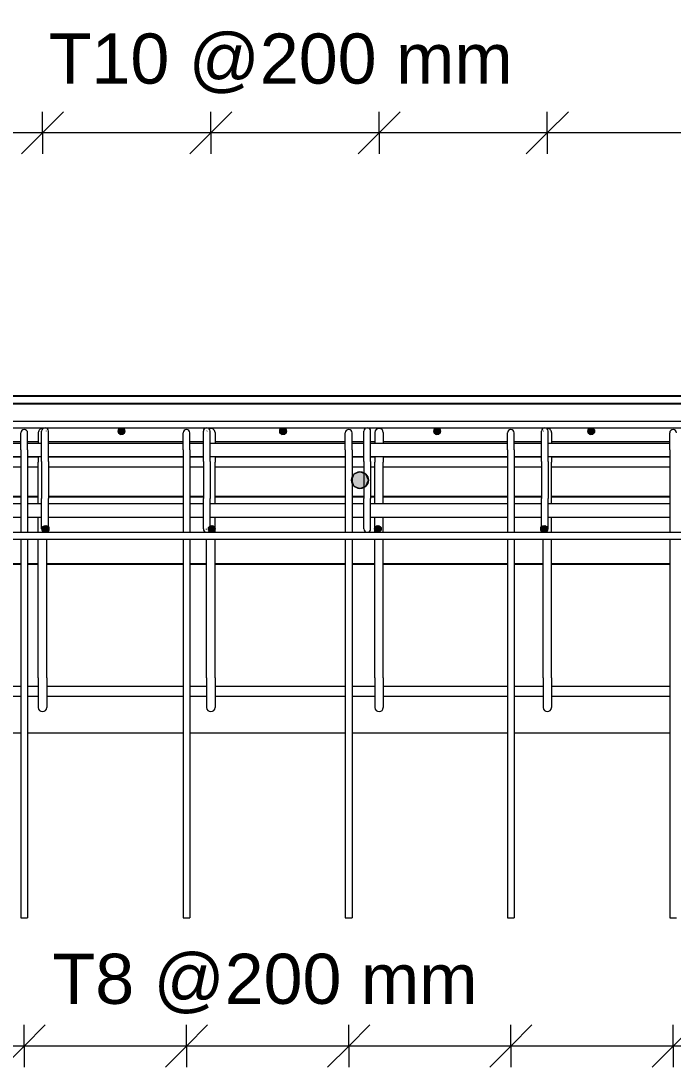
# Model space of a CAD drawing. Header units: millimetres. Extents: x 15382 to 36280, y -2060 to 13564.
# Drawn here: x 29583 to 30357, y 12317 to 13559 of the extents above; entities that cross this region are included whole.
import ezdxf

# ---------------------------------------------------------------- set-up
doc = ezdxf.new("R2010")
doc.units = ezdxf.units.MM
for name, color, linetype, lineweight in [('A-ANNO-DIMS', 211, 'Continuous', 9), ('A-ANNO-DIMS-25', 211, 'Continuous', 9), ('A-WALL', 113, 'Continuous', 25), ('S-BEAM', 12, 'Continuous', 18), ('S-RBAR', 171, 'Continuous', 18), ('S-RBAR-IDEN', 171, 'Continuous', 9)]:
    doc.layers.add(name, color=color, linetype=linetype, lineweight=lineweight)
doc.styles.add('Arial_2', font='arial.ttf', dxfattribs={"height": 59.53125})
doc.styles.add('Nirmala UI Semilight', font='NirmalaS.ttf', dxfattribs={"width": 0.8, "height": 100})
doc.dimstyles.new('Arrow_Filled_-_2_5_NI_UI_2', dxfattribs={"dimscale": 304.8, "dimtxt": 65.460247, "dimasz": 0.164042, "dimexe": 0.082021, "dimexo": 0.0625, "dimgap": 0.082021, "dimtad": 1, "dimdec": 0, "dimzin": 0, "dimdsep": 46, "dimtxsty": 'Nirmala UI Semilight', "dimblk1": 'OBLIQUE', "dimblk2": 'OBLIQUE', "dimsah": 1, "dimcen": 0.09, "dimazin": 0, "dimtfac": 1, "dimtdec": 4, "dimtix": 1, "dimtmove": 0, "dimatfit": 3, "dimfxl": 0.082021, "dimfxlon": 1, "dimtvp": 1, "dimtolj": 1, "dimtzin": 0, "dimarcsym": 2})
doc.dimstyles.new('Arrow_Filled_-_2_5_NI_UI_3', dxfattribs={"dimscale": 304.8, "dimtxt": 65.460247, "dimasz": 0.164042, "dimexe": 0.082021, "dimexo": 0.0625, "dimgap": 0.082021, "dimtad": 1, "dimdec": 0, "dimzin": 0, "dimdsep": 46, "dimtxsty": 'Arial_2', "dimblk1": 'OBLIQUE', "dimblk2": 'OBLIQUE', "dimsah": 1, "dimcen": 0.09, "dimazin": 0, "dimtfac": 1, "dimtdec": 4, "dimtix": 1, "dimtmove": 0, "dimatfit": 3, "dimfxl": 0.082021, "dimfxlon": 1, "dimtvp": 1, "dimtolj": 1, "dimtzin": 0, "dimarcsym": 2})

# ---------------------------------------------------------------- blocks, each defined once
blk = doc.blocks.new('M_Rectangular Corbel - M_Rectangular Corbel-1451328-Elevation Top 1')
at = {"layer": 'S-BEAM'}
for p, q in [((18799.5, 12713.8), (18984.2, 12713.8)), ((18992.2, 12713.8), (19177, 12713.8)), ((19185, 12713.8), (19369.7, 12713.8)), ((19377.7, 12713.8), (19562.4, 12713.8)), ((19570.4, 12713.8), (19755.1, 12713.8))]:
    blk.add_line(p, q, dxfattribs=at)
blk = doc.blocks.new('DIMBLOCK149-Elevation Top 1')
at = {"layer": 'A-ANNO-DIMS-25'}
for p, q in [((30357.4, 12341.7), (30382.4, 12366.7)), ((30357.4, 12341.7), (30357.4, 12366.7)), ((30550.2, 12341.7), (30575.2, 12366.7)), ((30550.2, 12341.7), (30550.2, 12366.7)), ((30357.4, 12341.7), (30332.4, 12316.7)), ((30550.2, 12341.7), (30357.4, 12341.7)), ((30357.4, 12341.7), (30357.4, 12316.7)), ((30550.2, 12341.7), (30525.2, 12316.7)), ((30550.2, 12341.7), (30550.2, 12316.7))]:
    blk.add_line(p, q, dxfattribs=at)
blk = doc.blocks.new('_Oblique')
at = {"color": 0, "linetype": 'ByBlock', "lineweight": -2}
blk.add_line((-0.5, -0.5), (0.5, 0.5), dxfattribs=at)
blk = doc.blocks.new('DIMBLOCK150-Elevation Top 1')
at = {"layer": 'A-ANNO-DIMS-25'}
for p, q in [((30164.7, 12341.7), (30189.7, 12366.7)), ((30164.7, 12341.7), (30164.7, 12366.7)), ((30357.4, 12341.7), (30382.4, 12366.7)), ((30357.4, 12341.7), (30357.4, 12366.7)), ((30164.7, 12341.7), (30139.7, 12316.7)), ((30357.4, 12341.7), (30164.7, 12341.7)), ((30164.7, 12341.7), (30164.7, 12316.7)), ((30357.4, 12341.7), (30332.4, 12316.7)), ((30357.4, 12341.7), (30357.4, 12316.7))]:
    blk.add_line(p, q, dxfattribs=at)
blk = doc.blocks.new('DIMBLOCK151-Elevation Top 1')
at = {"layer": 'A-ANNO-DIMS-25'}
for p, q in [((29972, 12341.7), (29997, 12366.7)), ((29972, 12341.7), (29972, 12366.7)), ((30164.7, 12341.7), (30189.7, 12366.7)), ((30164.7, 12341.7), (30164.7, 12366.7)), ((29972, 12341.7), (29947, 12316.7)), ((30164.7, 12341.7), (29972, 12341.7)), ((29972, 12341.7), (29972, 12316.7)), ((30164.7, 12341.7), (30139.7, 12316.7)), ((30164.7, 12341.7), (30164.7, 12316.7))]:
    blk.add_line(p, q, dxfattribs=at)
blk = doc.blocks.new('DIMBLOCK152-Elevation Top 1')
at = {"layer": 'A-ANNO-DIMS-25'}
for p, q in [((29779.3, 12341.7), (29804.3, 12366.7)), ((29779.3, 12341.7), (29779.3, 12366.7)), ((29972, 12341.7), (29997, 12366.7)), ((29972, 12341.7), (29972, 12366.7)), ((29779.3, 12341.7), (29754.3, 12316.7)), ((29972, 12341.7), (29779.3, 12341.7)), ((29779.3, 12341.7), (29779.3, 12316.7)), ((29972, 12341.7), (29947, 12316.7)), ((29972, 12341.7), (29972, 12316.7))]:
    blk.add_line(p, q, dxfattribs=at)
blk = doc.blocks.new('DIMBLOCK153-Elevation Top 1')
at = {"layer": 'A-ANNO-DIMS-25'}
for p, q in [((29586.5, 12341.7), (29611.5, 12366.7)), ((29586.5, 12341.7), (29586.5, 12366.7)), ((29779.3, 12341.7), (29804.3, 12366.7)), ((29779.3, 12341.7), (29779.3, 12366.7)), ((29586.5, 12341.7), (29561.5, 12316.7)), ((29779.3, 12341.7), (29586.5, 12341.7)), ((29586.5, 12341.7), (29586.5, 12316.7)), ((29779.3, 12341.7), (29754.3, 12316.7)), ((29779.3, 12341.7), (29779.3, 12316.7))]:
    blk.add_line(p, q, dxfattribs=at)
blk = doc.blocks.new('DIMBLOCK154-Elevation Top 1')
at = {"layer": 'A-ANNO-DIMS-25'}
for p, q in [((29393.8, 12341.7), (29418.8, 12366.7)), ((29393.8, 12341.7), (29393.8, 12366.7)), ((29586.5, 12341.7), (29611.5, 12366.7)), ((29586.5, 12341.7), (29586.5, 12366.7)), ((29393.8, 12341.7), (29368.8, 12316.7)), ((29586.5, 12341.7), (29393.8, 12341.7)), ((29393.8, 12341.7), (29393.8, 12316.7)), ((29586.5, 12341.7), (29561.5, 12316.7)), ((29586.5, 12341.7), (29586.5, 12316.7))]:
    blk.add_line(p, q, dxfattribs=at)
blk = doc.blocks.new('DIMBLOCK157-Elevation Top 1')
at = {"layer": 'A-ANNO-DIMS-25'}
for p, q in [((29008.4, 12341.7), (29033.4, 12366.7)), ((29008.4, 12341.7), (29008.4, 12366.7)), ((29201.1, 12341.7), (29226.1, 12366.7)), ((29201.1, 12341.7), (29201.1, 12366.7)), ((29393.8, 12341.7), (29418.8, 12366.7)), ((29393.8, 12341.7), (29393.8, 12366.7)), ((29586.5, 12341.7), (29611.5, 12366.7)), ((29586.5, 12341.7), (29586.5, 12366.7)), ((29779.3, 12341.7), (29804.3, 12366.7)), ((29779.3, 12341.7), (29779.3, 12366.7)), ((29972, 12341.7), (29997, 12366.7)), ((29972, 12341.7), (29972, 12366.7)), ((30164.7, 12341.7), (30189.7, 12366.7)), ((30164.7, 12341.7), (30164.7, 12366.7)), ((30357.4, 12341.7), (30382.4, 12366.7)), ((30357.4, 12341.7), (30357.4, 12366.7)), ((30550.2, 12341.7), (30575.2, 12366.7)), ((30550.2, 12341.7), (30550.2, 12366.7)), ((30742.9, 12341.7), (30767.9, 12366.7)), ((30742.9, 12341.7), (30742.9, 12366.7)), ((29008.4, 12341.7), (28983.4, 12316.7)), ((30742.9, 12341.7), (29008.4, 12341.7)), ((29201.1, 12341.7), (29008.4, 12341.7)), ((29008.4, 12341.7), (29008.4, 12316.7)), ((29201.1, 12341.7), (29176.1, 12316.7)), ((29393.8, 12341.7), (29201.1, 12341.7)), ((29201.1, 12341.7), (29201.1, 12316.7)), ((29393.8, 12341.7), (29368.8, 12316.7)), ((29586.5, 12341.7), (29393.8, 12341.7)), ((29393.8, 12341.7), (29393.8, 12316.7)), ((29586.5, 12341.7), (29561.5, 12316.7)), ((29779.3, 12341.7), (29586.5, 12341.7)), ((29586.5, 12341.7), (29586.5, 12316.7)), ((29779.3, 12341.7), (29754.3, 12316.7)), ((29972, 12341.7), (29779.3, 12341.7)), ((29779.3, 12341.7), (29779.3, 12316.7)), ((29972, 12341.7), (29947, 12316.7)), ((30164.7, 12341.7), (29972, 12341.7)), ((29972, 12341.7), (29972, 12316.7)), ((30164.7, 12341.7), (30139.7, 12316.7)), ((30357.4, 12341.7), (30164.7, 12341.7)), ((30164.7, 12341.7), (30164.7, 12316.7)), ((30357.4, 12341.7), (30332.4, 12316.7)), ((30550.2, 12341.7), (30357.4, 12341.7)), ((30357.4, 12341.7), (30357.4, 12316.7)), ((30550.2, 12341.7), (30525.2, 12316.7)), ((30742.9, 12341.7), (30550.2, 12341.7)), ((30550.2, 12341.7), (30550.2, 12316.7)), ((30742.9, 12341.7), (30717.9, 12316.7)), ((30742.9, 12341.7), (30742.9, 12316.7))]:
    blk.add_line(p, q, dxfattribs=at)
blk = doc.blocks.new('_None')
blk = doc.blocks.new('DIMBLOCK160-Elevation Top 1')
at = {"layer": 'A-ANNO-DIMS-25'}
for p, q in [((30208, 13426.2), (30233, 13451.2)), ((30208, 13426.2), (30208, 13451.2)), ((30408, 13426.2), (30433, 13451.2)), ((30408, 13426.2), (30408, 13451.2)), ((30208, 13426.2), (30183, 13401.2)), ((30408, 13426.2), (30208, 13426.2)), ((30208, 13426.2), (30208, 13401.2)), ((30408, 13426.2), (30383, 13401.2)), ((30408, 13426.2), (30408, 13401.2))]:
    blk.add_line(p, q, dxfattribs=at)
blk = doc.blocks.new('DIMBLOCK161-Elevation Top 1')
at = {"layer": 'A-ANNO-DIMS-25'}
for p, q in [((30008.1, 13426.2), (30033.1, 13451.2)), ((30008.1, 13426.2), (30008.1, 13451.2)), ((30208, 13426.2), (30233, 13451.2)), ((30208, 13426.2), (30208, 13451.2)), ((30008.1, 13426.2), (29983.1, 13401.2)), ((30208, 13426.2), (30008.1, 13426.2)), ((30008.1, 13426.2), (30008.1, 13401.2)), ((30208, 13426.2), (30183, 13401.2)), ((30208, 13426.2), (30208, 13401.2))]:
    blk.add_line(p, q, dxfattribs=at)
blk = doc.blocks.new('DIMBLOCK162-Elevation Top 1')
at = {"layer": 'A-ANNO-DIMS-25'}
for p, q in [((29808.2, 13426.2), (29833.2, 13451.2)), ((29808.2, 13426.2), (29808.2, 13451.2)), ((30008.1, 13426.2), (30033.1, 13451.2)), ((30008.1, 13426.2), (30008.1, 13451.2)), ((29808.2, 13426.2), (29783.2, 13401.2)), ((30008.1, 13426.2), (29808.2, 13426.2)), ((29808.2, 13426.2), (29808.2, 13401.2)), ((30008.1, 13426.2), (29983.1, 13401.2)), ((30008.1, 13426.2), (30008.1, 13401.2))]:
    blk.add_line(p, q, dxfattribs=at)
blk = doc.blocks.new('DIMBLOCK163-Elevation Top 1')
at = {"layer": 'A-ANNO-DIMS-25'}
for p, q in [((29608.2, 13426.2), (29633.2, 13451.2)), ((29608.2, 13426.2), (29608.2, 13451.2)), ((29808.2, 13426.2), (29833.2, 13451.2)), ((29808.2, 13426.2), (29808.2, 13451.2)), ((29608.2, 13426.2), (29583.2, 13401.2)), ((29808.2, 13426.2), (29608.2, 13426.2)), ((29608.2, 13426.2), (29608.2, 13401.2)), ((29808.2, 13426.2), (29783.2, 13401.2)), ((29808.2, 13426.2), (29808.2, 13401.2))]:
    blk.add_line(p, q, dxfattribs=at)
blk = doc.blocks.new('DIMBLOCK164-Elevation Top 1')
at = {"layer": 'A-ANNO-DIMS-25'}
for p, q in [((29408.3, 13426.2), (29433.3, 13451.2)), ((29408.3, 13426.2), (29408.3, 13451.2)), ((29608.2, 13426.2), (29633.2, 13451.2)), ((29608.2, 13426.2), (29608.2, 13451.2)), ((29408.3, 13426.2), (29383.3, 13401.2)), ((29608.2, 13426.2), (29408.3, 13426.2)), ((29408.3, 13426.2), (29408.3, 13401.2)), ((29608.2, 13426.2), (29583.2, 13401.2)), ((29608.2, 13426.2), (29608.2, 13401.2))]:
    blk.add_line(p, q, dxfattribs=at)
blk = doc.blocks.new('DIMBLOCK167-Elevation Top 1')
at = {"layer": 'A-ANNO-DIMS-25'}
for p, q in [((29008.4, 13426.2), (29033.4, 13451.2)), ((29008.4, 13426.2), (29008.4, 13451.2)), ((29208.3, 13426.2), (29233.3, 13451.2)), ((29208.3, 13426.2), (29208.3, 13451.2)), ((29408.3, 13426.2), (29433.3, 13451.2)), ((29408.3, 13426.2), (29408.3, 13451.2)), ((29608.2, 13426.2), (29633.2, 13451.2)), ((29608.2, 13426.2), (29608.2, 13451.2)), ((29808.2, 13426.2), (29833.2, 13451.2)), ((29808.2, 13426.2), (29808.2, 13451.2)), ((30008.1, 13426.2), (30033.1, 13451.2)), ((30008.1, 13426.2), (30008.1, 13451.2)), ((30208, 13426.2), (30233, 13451.2)), ((30208, 13426.2), (30208, 13451.2)), ((30408, 13426.2), (30433, 13451.2)), ((30408, 13426.2), (30408, 13451.2)), ((30607.9, 13426.2), (30632.9, 13451.2)), ((30607.9, 13426.2), (30607.9, 13451.2)), ((30807.9, 13426.2), (30832.9, 13451.2)), ((30807.9, 13426.2), (30807.9, 13451.2)), ((29008.4, 13426.2), (28983.4, 13401.2)), ((30807.9, 13426.2), (29008.4, 13426.2)), ((29208.3, 13426.2), (29008.4, 13426.2)), ((29008.4, 13426.2), (29008.4, 13401.2)), ((29208.3, 13426.2), (29183.3, 13401.2)), ((29408.3, 13426.2), (29208.3, 13426.2)), ((29208.3, 13426.2), (29208.3, 13401.2)), ((29408.3, 13426.2), (29383.3, 13401.2)), ((29608.2, 13426.2), (29408.3, 13426.2)), ((29408.3, 13426.2), (29408.3, 13401.2)), ((29608.2, 13426.2), (29583.2, 13401.2)), ((29808.2, 13426.2), (29608.2, 13426.2)), ((29608.2, 13426.2), (29608.2, 13401.2)), ((29808.2, 13426.2), (29783.2, 13401.2)), ((30008.1, 13426.2), (29808.2, 13426.2)), ((29808.2, 13426.2), (29808.2, 13401.2)), ((30008.1, 13426.2), (29983.1, 13401.2)), ((30208, 13426.2), (30008.1, 13426.2)), ((30008.1, 13426.2), (30008.1, 13401.2)), ((30208, 13426.2), (30183, 13401.2)), ((30408, 13426.2), (30208, 13426.2)), ((30208, 13426.2), (30208, 13401.2)), ((30408, 13426.2), (30383, 13401.2)), ((30607.9, 13426.2), (30408, 13426.2)), ((30408, 13426.2), (30408, 13401.2)), ((30607.9, 13426.2), (30582.9, 13401.2)), ((30807.9, 13426.2), (30607.9, 13426.2)), ((30607.9, 13426.2), (30607.9, 13401.2)), ((30807.9, 13426.2), (30782.9, 13401.2)), ((30807.9, 13426.2), (30807.9, 13401.2))]:
    blk.add_line(p, q, dxfattribs=at)

msp = doc.modelspace()

# ---------------------------------------------------------------- hatches: boundary and pattern name
at = {"layer": 'S-RBAR'}
h = msp.add_hatch(color=256, dxfattribs=at)
edge = h.paths.add_edge_path()
edge.add_arc((29702.1, 13071.8), 4, 0, 360)
for points in [[(29700.9, 13068), (29705.3, 13069.5), (29705.3, 13074.2), (29700.9, 13075.6), (29698.1, 13071.8)], [(29892.7, 13068), (29897.2, 13069.5), (29897.2, 13074.2), (29892.7, 13075.6), (29890, 13071.8)], [(30075.9, 13068), (30080.3, 13069.5), (30080.3, 13074.2), (30075.9, 13075.6), (30073.1, 13071.8)], [(30259, 13068), (30263.5, 13069.5), (30263.5, 13074.2), (30259, 13075.6), (30256.2, 13071.8)], [(29985.4, 13003.8), (29992.4, 13006.7), (29995.4, 13013.8), (29992.4, 13020.9), (29985.4, 13023.8), (29978.3, 13020.9), (29975.4, 13013.8), (29978.3, 13006.7)], [(29613.1, 12952), (29615.9, 12955.8), (29613.1, 12959.6), (29608.6, 12958.2), (29608.6, 12953.5)], [(29810.5, 12952), (29813.3, 12955.8), (29810.5, 12959.6), (29806.1, 12958.2), (29806.1, 12953.5)], [(30007.9, 12952), (30010.7, 12955.8), (30007.9, 12959.6), (30003.5, 12958.2), (30003.5, 12953.5)], [(30205.4, 12952), (30208.1, 12955.8), (30205.4, 12959.6), (30200.9, 12958.2), (30200.9, 12953.5)]]:
    msp.add_hatch(color=256, dxfattribs=at).paths.add_polyline_path(points)
h = msp.add_hatch(color=256, dxfattribs=at)
edge = h.paths.add_edge_path()
edge.add_arc((29894, 13071.8), 4, 0, 360)
h = msp.add_hatch(color=256, dxfattribs=at)
edge = h.paths.add_edge_path()
edge.add_arc((30077.1, 13071.8), 4, 0, 360)
h = msp.add_hatch(color=256, dxfattribs=at)
edge = h.paths.add_edge_path()
edge.add_arc((30260.2, 13071.8), 4, 0, 360)
h = msp.add_hatch(color=256, dxfattribs=at)
edge = h.paths.add_edge_path()
edge.add_arc((29985.4, 13013.8), 10, 0, 360)
h = msp.add_hatch(color=256, dxfattribs=at)
edge = h.paths.add_edge_path()
edge.add_arc((29611.9, 12955.8), 4, 0, 360)
h = msp.add_hatch(color=256, dxfattribs=at)
edge = h.paths.add_edge_path()
edge.add_arc((29809.3, 12955.8), 4, 0, 360)
h = msp.add_hatch(color=256, dxfattribs=at)
edge = h.paths.add_edge_path()
edge.add_arc((30006.7, 12955.8), 4, 0, 360)
h = msp.add_hatch(color=256, dxfattribs=at)
edge = h.paths.add_edge_path()
edge.add_arc((30204.1, 12955.8), 4, 0, 360)

# ---------------------------------------------------------------- linework, layer by layer
at = {"layer": 'A-WALL'}
for p, q in [((28918.4, 13113.8), (31052.9, 13113.8)), ((31062.4, 13104.3), (28908.8, 13104.3)), ((29582.5, 12993.8), (29420.6, 12993.8)), ((29603.2, 12993.8), (29590.5, 12993.8)), ((29775.3, 12993.8), (29615.2, 12993.8)), ((29799.3, 12993.8), (29783.3, 12993.8)), ((29968, 12993.8), (29813.2, 12993.8)), ((29990.1, 12993.8), (29976, 12993.8)), ((30003.1, 12993.8), (29998.1, 12993.8)), ((30160.7, 12993.8), (30013.1, 12993.8)), ((30201, 12993.8), (30168.7, 12993.8)), ((30353.4, 12993.8), (30213, 12993.8)), ((29582.5, 12913.8), (29413.3, 12913.8)), ((29603.2, 12913.8), (29590.5, 12913.8)), ((29775.3, 12913.8), (29613.2, 12913.8)), ((29803.2, 12913.8), (29783.3, 12913.8)), ((29968, 12913.8), (29813.2, 12913.8)), ((30003.1, 12913.8), (29976, 12913.8)), ((30160.7, 12913.8), (30013.1, 12913.8)), ((30203, 12913.8), (30168.7, 12913.8)), ((30353.4, 12913.8), (30213, 12913.8))]:
    msp.add_line(p, q, dxfattribs=at)
at = {"layer": 'S-RBAR'}
for p, q in [((28938.4, 13083.8), (31033.8, 13083.8)), ((28938.4, 13075.8), (31033.8, 13075.8)), ((29607.2, 13035.8), (29607.2, 13071.8)), ((29615.2, 13035.8), (29615.2, 13071.8)), ((29700.9, 13075.6), (29698.1, 13071.8)), ((29698.1, 13071.8), (29700.9, 13068)), ((29705.3, 13074.2), (29700.9, 13075.6)), ((29705.3, 13069.5), (29705.3, 13074.2)), ((29799.3, 13035.8), (29799.3, 13071.8)), ((29807.3, 13035.8), (29807.3, 13071.8)), ((29892.7, 13075.6), (29890, 13071.8)), ((29890, 13071.8), (29892.7, 13068)), ((29897.2, 13074.2), (29892.7, 13075.6)), ((29897.2, 13069.5), (29897.2, 13074.2)), ((29990.1, 13035.8), (29990.1, 13071.8)), ((29998.1, 13035.8), (29998.1, 13071.8)), ((30075.9, 13075.6), (30073.1, 13071.8)), ((30073.1, 13071.8), (30075.9, 13068)), ((30080.3, 13074.2), (30075.9, 13075.6)), ((30080.3, 13069.5), (30080.3, 13074.2)), ((30201, 13035.8), (30201, 13071.8)), ((30209, 13035.8), (30209, 13071.8)), ((30259, 13075.6), (30256.2, 13071.8)), ((30256.2, 13071.8), (30259, 13068)), ((30263.5, 13074.2), (30259, 13075.6)), ((30263.5, 13069.5), (30263.5, 13074.2)), ((29420.6, 13059.8), (29582.5, 13059.8)), ((29582.5, 13049.8), (29582.5, 13069.8)), ((29590.5, 13049.8), (29590.5, 13069.8)), ((29590.5, 13059.8), (29603.2, 13059.8)), ((29603.2, 13070.2), (29603.2, 13057.9)), ((29615.2, 13059.8), (29775.3, 13059.8)), ((29700.9, 13068), (29705.3, 13069.5)), ((29775.3, 13049.8), (29775.3, 13069.8)), ((29783.3, 13049.8), (29783.3, 13069.8)), ((29783.3, 13059.8), (29799.3, 13059.8)), ((29813.2, 13070.2), (29813.2, 13057.9)), ((29813.2, 13059.8), (29968, 13059.8)), ((29892.7, 13068), (29897.2, 13069.5)), ((29968, 13049.8), (29968, 13069.8)), ((29976, 13049.8), (29976, 13069.8)), ((29976, 13059.8), (29990.1, 13059.8)), ((29998.1, 13059.8), (30003.1, 13059.8)), ((30003.1, 13070.2), (30003.1, 13057.9)), ((30013.1, 13070.2), (30013.1, 13057.9)), ((30013.1, 13059.8), (30160.7, 13059.8)), ((30075.9, 13068), (30080.3, 13069.5)), ((30160.7, 13049.8), (30160.7, 13069.8)), ((30168.7, 13049.8), (30168.7, 13069.8)), ((30168.7, 13059.8), (30201, 13059.8)), ((30213, 13070.2), (30213, 13057.9)), ((30213, 13059.8), (30353.4, 13059.8)), ((30259, 13068), (30263.5, 13069.5)), ((30353.4, 13049.8), (30353.4, 13069.8)), ((29420.6, 13057.8), (29582.5, 13057.8)), ((29582.5, 13049.8), (29582.5, 12951.8)), ((29590.5, 13057.8), (29607.2, 13057.8)), ((29590.5, 13049.8), (29590.5, 12951.8)), ((29615.2, 13057.8), (29775.3, 13057.8)), ((29775.3, 13049.8), (29775.3, 12951.8)), ((29783.3, 13057.8), (29799.3, 13057.8)), ((29783.3, 13049.8), (29783.3, 12951.8)), ((29807.3, 13057.8), (29968, 13057.8)), ((29968, 13049.8), (29968, 12951.8)), ((29976, 13057.8), (29990.1, 13057.8)), ((29976, 13049.8), (29976, 12951.8)), ((29998.1, 13057.8), (30160.7, 13057.8)), ((30160.7, 13049.8), (30160.7, 12951.8)), ((30168.7, 13057.8), (30201, 13057.8)), ((30168.7, 13049.8), (30168.7, 12951.8)), ((30209, 13057.8), (30353.4, 13057.8)), ((30353.4, 13049.8), (30353.4, 12951.8)), ((29420.6, 13041.8), (29582.5, 13041.8)), ((29420.6, 13041.5), (29582.5, 13041.5)), ((29420.6, 13041.5), (29582.5, 13041.5)), ((29590.5, 13041.8), (29607.2, 13041.8)), ((29590.5, 13041.5), (29603.2, 13041.5)), ((29590.5, 13041.5), (29603.2, 13041.5)), ((29603.2, 13041.8), (29603.2, 13035.2)), ((29603.2, 12985.9), (29603.2, 13035.2)), ((29607.2, 13035.8), (29607.2, 12991.8)), ((29615.2, 13041.8), (29775.3, 13041.8)), ((29615.2, 13041.5), (29775.3, 13041.5)), ((29615.2, 13041.5), (29775.3, 13041.5)), ((29615.2, 13035.8), (29615.2, 12991.8)), ((29783.3, 13041.8), (29799.3, 13041.8)), ((29783.3, 13041.5), (29799.3, 13041.5)), ((29783.3, 13041.5), (29799.3, 13041.5)), ((29799.3, 13035.8), (29799.3, 12991.8)), ((29807.3, 13041.8), (29968, 13041.8)), ((29807.3, 13035.8), (29807.3, 12991.8)), ((29813.2, 13041.8), (29813.2, 13035.2)), ((29813.2, 13041.5), (29968, 13041.5)), ((29813.2, 13041.5), (29968, 13041.5)), ((29813.2, 12985.9), (29813.2, 13035.2)), ((29976, 13041.8), (29990.1, 13041.8)), ((29976, 13041.5), (29990.1, 13041.5)), ((29976, 13041.5), (29990.1, 13041.5)), ((29990.1, 13035.8), (29990.1, 12991.8)), ((29998.1, 13041.8), (30160.7, 13041.8)), ((29998.1, 13041.5), (30003.1, 13041.5)), ((29998.1, 13041.5), (30003.1, 13041.5)), ((29998.1, 13035.8), (29998.1, 12991.8)), ((30003.1, 13041.8), (30003.1, 13035.2)), ((30003.1, 12985.9), (30003.1, 13035.2)), ((30013.1, 13041.8), (30013.1, 13035.2)), ((30013.1, 13041.5), (30160.7, 13041.5)), ((30013.1, 13041.5), (30160.7, 13041.5)), ((30013.1, 12985.9), (30013.1, 13035.2)), ((30168.7, 13041.8), (30201, 13041.8)), ((30168.7, 13041.5), (30201, 13041.5)), ((30168.7, 13041.5), (30201, 13041.5)), ((30201, 13035.8), (30201, 12991.8)), ((30209, 13041.8), (30353.4, 13041.8)), ((30209, 13035.8), (30209, 12991.8)), ((30213, 13041.8), (30213, 13035.2)), ((30213, 13041.5), (30353.4, 13041.5)), ((30213, 13041.5), (30353.4, 13041.5)), ((30213, 12985.9), (30213, 13035.2)), ((29420.6, 13029.5), (29582.5, 13029.5)), ((29420.6, 13029.5), (29582.5, 13029.5)), ((29590.5, 13029.5), (29603.2, 13029.5)), ((29590.5, 13029.5), (29603.2, 13029.5)), ((29615.2, 13029.5), (29775.3, 13029.5)), ((29615.2, 13029.5), (29775.3, 13029.5)), ((29783.3, 13029.5), (29799.3, 13029.5)), ((29783.3, 13029.5), (29799.3, 13029.5)), ((29813.2, 13029.5), (29968, 13029.5)), ((29813.2, 13029.5), (29968, 13029.5)), ((29978.3, 13020.9), (29975.4, 13013.8)), ((29976, 13029.5), (29990.1, 13029.5)), ((29976, 13029.5), (29990.1, 13029.5)), ((29985.4, 13023.8), (29978.3, 13020.9)), ((29992.4, 13020.9), (29985.4, 13023.8)), ((29995.4, 13013.8), (29992.4, 13020.9)), ((29998.1, 13029.5), (30003.1, 13029.5)), ((29998.1, 13029.5), (30003.1, 13029.5)), ((30013.1, 13029.5), (30160.7, 13029.5)), ((30013.1, 13029.5), (30160.7, 13029.5)), ((30168.7, 13029.5), (30201, 13029.5)), ((30168.7, 13029.5), (30201, 13029.5)), ((30213, 13029.5), (30353.4, 13029.5)), ((30213, 13029.5), (30353.4, 13029.5)), ((29975.4, 13013.8), (29978.3, 13006.7)), ((29992.4, 13006.7), (29995.4, 13013.8)), ((29978.3, 13006.7), (29985.4, 13003.8)), ((29985.4, 13003.8), (29992.4, 13006.7)), ((29420.6, 12985.9), (29582.5, 12985.9)), ((29590.5, 12985.9), (29607.2, 12985.9)), ((29607.2, 12955.8), (29607.2, 12991.8)), ((29615.2, 12955.8), (29615.2, 12991.8)), ((29615.2, 12985.9), (29775.3, 12985.9)), ((29783.3, 12985.9), (29799.3, 12985.9)), ((29799.3, 12955.8), (29799.3, 12991.8)), ((29807.3, 12955.8), (29807.3, 12991.8)), ((29807.3, 12985.9), (29968, 12985.9)), ((29976, 12985.9), (29990.1, 12985.9)), ((29990.1, 12955.8), (29990.1, 12991.8)), ((29998.1, 12955.8), (29998.1, 12991.8)), ((29998.1, 12985.9), (30160.7, 12985.9)), ((30168.7, 12985.9), (30201, 12985.9)), ((30201, 12955.8), (30201, 12991.8)), ((30209, 12955.8), (30209, 12991.8)), ((30209, 12985.9), (30353.4, 12985.9)), ((29420.6, 12969.9), (29582.5, 12969.9)), ((29590.5, 12969.9), (29607.2, 12969.9)), ((29603.2, 12951.8), (29603.2, 12969.9)), ((29613.1, 12959.6), (29608.6, 12958.2)), ((29615.9, 12955.8), (29613.1, 12959.6)), ((29615.2, 12969.9), (29775.3, 12969.9)), ((29783.3, 12969.9), (29799.3, 12969.9)), ((29810.5, 12959.6), (29806.1, 12958.2)), ((29807.3, 12969.9), (29968, 12969.9)), ((29813.3, 12955.8), (29810.5, 12959.6)), ((29813.2, 12951.8), (29813.2, 12969.9)), ((29976, 12969.9), (29990.1, 12969.9)), ((29998.1, 12969.9), (30160.7, 12969.9)), ((30003.1, 12951.8), (30003.1, 12969.9)), ((30007.9, 12959.6), (30003.5, 12958.2)), ((30010.7, 12955.8), (30007.9, 12959.6)), ((30013.1, 12951.8), (30013.1, 12969.9)), ((30168.7, 12969.9), (30201, 12969.9)), ((30205.4, 12959.6), (30200.9, 12958.2)), ((30208.1, 12955.8), (30205.4, 12959.6)), ((30209, 12969.9), (30353.4, 12969.9)), ((30213, 12951.8), (30213, 12969.9)), ((28978.4, 12951.8), (31032.9, 12951.8)), ((29608.6, 12958.2), (29608.6, 12953.5)), ((29608.6, 12953.5), (29613.1, 12952)), ((29613.1, 12952), (29615.9, 12955.8)), ((29613.2, 12951.8), (29613.2, 12952.4)), ((29803.2, 12955.3), (29803.2, 12955.8)), ((29806.1, 12958.2), (29806.1, 12953.5)), ((29806.1, 12953.5), (29810.5, 12952)), ((29810.5, 12952), (29813.3, 12955.8)), ((30003.5, 12958.2), (30003.5, 12953.5)), ((30003.5, 12953.5), (30007.9, 12952)), ((30007.9, 12952), (30010.7, 12955.8)), ((30200.9, 12958.2), (30200.9, 12953.5)), ((30200.9, 12953.5), (30205.4, 12952)), ((30203, 12955), (30203, 12955.8)), ((30203, 12951.8), (30203, 12952.3)), ((30205.4, 12952), (30208.1, 12955.8)), ((28978.4, 12943.8), (31032.9, 12943.8)), ((29582.5, 12943.8), (29582.5, 12493.8)), ((29590.5, 12943.8), (29590.5, 12493.8)), ((29603.2, 12778.8), (29603.2, 12943.8)), ((29613.2, 12778.8), (29613.2, 12943.8)), ((29775.3, 12943.8), (29775.3, 12493.8)), ((29783.3, 12943.8), (29783.3, 12493.8)), ((29803.2, 12778.8), (29803.2, 12943.8)), ((29813.2, 12778.8), (29813.2, 12943.8)), ((29968, 12943.8), (29968, 12493.8)), ((29976, 12943.8), (29976, 12493.8)), ((30003.1, 12778.8), (30003.1, 12943.8)), ((30013.1, 12778.8), (30013.1, 12943.8)), ((30160.7, 12943.8), (30160.7, 12493.8)), ((30168.7, 12943.8), (30168.7, 12493.8)), ((30203, 12778.8), (30203, 12943.8)), ((30213, 12778.8), (30213, 12943.8)), ((30353.4, 12943.8), (30353.4, 12493.8)), ((29603.2, 12778.8), (29603.2, 12743.8)), ((29613.2, 12778.8), (29613.2, 12743.8)), ((29803.2, 12778.8), (29803.2, 12743.8)), ((29813.2, 12778.8), (29813.2, 12743.8)), ((30003.1, 12778.8), (30003.1, 12743.8)), ((30013.1, 12778.8), (30013.1, 12743.8)), ((30203, 12778.8), (30203, 12743.8)), ((30213, 12778.8), (30213, 12743.8)), ((29413.3, 12769.2), (29582.5, 12769.2)), ((29590.5, 12769.2), (29603.2, 12769.2)), ((29613.2, 12769.2), (29775.3, 12769.2)), ((29783.3, 12769.2), (29803.2, 12769.2)), ((29813.2, 12769.2), (29968, 12769.2)), ((29976, 12769.2), (30003.1, 12769.2)), ((30013.1, 12769.2), (30160.7, 12769.2)), ((30168.7, 12769.2), (30203, 12769.2)), ((30213, 12769.2), (30353.4, 12769.2)), ((29413.3, 12757.2), (29582.5, 12757.2)), ((29590.5, 12757.2), (29603.2, 12757.2)), ((29613.2, 12757.2), (29775.3, 12757.2)), ((29783.3, 12757.2), (29803.2, 12757.2)), ((29813.2, 12757.2), (29968, 12757.2)), ((29976, 12757.2), (30003.1, 12757.2)), ((30013.1, 12757.2), (30160.7, 12757.2)), ((30168.7, 12757.2), (30203, 12757.2)), ((30213, 12757.2), (30353.4, 12757.2)), ((29582.5, 12493.8), (29590.5, 12493.8)), ((29775.3, 12493.8), (29783.3, 12493.8)), ((29968, 12493.8), (29976, 12493.8)), ((30160.7, 12493.8), (30168.7, 12493.8)), ((30353.4, 12493.8), (30361.4, 12493.8))]:
    msp.add_line(p, q, dxfattribs=at)
for centre, radius in [((29702.1, 13071.8), 4), ((29894, 13071.8), 4), ((30077.1, 13071.8), 4), ((30260.2, 13071.8), 4), ((29985.4, 13013.8), 10), ((29611.9, 12955.8), 4), ((29809.3, 12955.8), 4), ((30006.7, 12955.8), 4), ((30204.1, 12955.8), 4)]:
    msp.add_circle(centre, radius, dxfattribs=at)
for centre, radius, start, end in [((29586.5, 13069.8), 4, 0, 180), ((29608.2, 13070.2), 5, 80.8316, 180), ((29611.2, 13071.8), 4, 0, 180), ((29608.2, 13070.2), 5, 18.6827, 22.5667), ((29779.3, 13069.8), 4, 0, 180), ((29803.3, 13071.8), 4, 0, 180), ((29808.2, 13070.2), 5, 155.3849, 161.3173), ((29808.2, 13070.2), 5, 0, 117.0332), ((29972, 13069.8), 4, 0, 180), ((29994.1, 13071.8), 4, 0, 180), ((30008.1, 13070.2), 5, 0, 180), ((30164.7, 13069.8), 4, 0, 180), ((30205, 13071.8), 4, 0, 180), ((30208, 13070.2), 5, 152.5469, 161.3173), ((30208, 13070.2), 5, 360, 100.294), ((30357.4, 13069.8), 4, 0, 180), ((29611.2, 12955.8), 4, 180, 0), ((29803.3, 12955.8), 4, 180, 0), ((29994.1, 12955.8), 4, 180, 0), ((30205, 12955.8), 4, 180, 360), ((29608.2, 12743.8), 5, 180, 0), ((29608.2, 12743.8), 5, 345, 0), ((29808.2, 12743.8), 5, 180, 0), ((29808.2, 12743.8), 5, 345, 0), ((30008.1, 12743.8), 5, 180, 0), ((30008.1, 12743.8), 5, 345, 0), ((30208, 12743.8), 5, 180, 0), ((30208, 12743.8), 5, 345, 0)]:
    msp.add_arc(centre, radius, start, end, dxfattribs=at)

# ---------------------------------------------------------------- block references
at = {"layer": 'S-BEAM'}
msp.add_blockref('M_Rectangular Corbel - M_Rectangular Corbel-1451328-Elevation Top 1', (10598.3, 0), dxfattribs=at)

# ---------------------------------------------------------------- dimensions: what is measured, and where the dimension line sits
at = {"layer": 'A-ANNO-DIMS'}
for base, p1, p2, text, dimstyle, override, picture, middle in [((29008.4, 13426.2), (30807.9, 13401.2), (29008.4, 13401.2), '1799', 'Arrow_Filled_-_2_5_NI_UI_3', {"dimpost": '<>', "dimblk1": 'None', "dimblk2": 'None', "dimsah": 1, "dimfxl": 1799.492187}, 'DIMBLOCK167-Elevation Top 1', (29908.1, 13481.6)), ((29408.3, 13426.2), (29608.2, 13401.2), (29408.3, 13401.2), ' ', 'Arrow_Filled_-_2_5_NI_UI_3', {"dimpost": '<>', "dimfxl": 199.943576}, 'DIMBLOCK164-Elevation Top 1', (29508.2, 13426.2)), ((29608.2, 13426.2), (29808.2, 13401.2), (29608.2, 13401.2), ' ', 'Arrow_Filled_-_2_5_NI_UI_3', {"dimpost": '<>', "dimfxl": 199.943576}, 'DIMBLOCK163-Elevation Top 1', (29708.2, 13426.2)), ((29808.2, 13426.2), (30008.1, 13401.2), (29808.2, 13401.2), ' ', 'Arrow_Filled_-_2_5_NI_UI_3', {"dimpost": '<>', "dimfxl": 199.943576}, 'DIMBLOCK162-Elevation Top 1', (29908.1, 13426.2)), ((30008.1, 13426.2), (30208, 13401.2), (30008.1, 13401.2), ' ', 'Arrow_Filled_-_2_5_NI_UI_3', {"dimpost": '<>', "dimfxl": 199.943576}, 'DIMBLOCK161-Elevation Top 1', (30108.1, 13426.2)), ((30208, 13426.2), (30408, 13401.2), (30208, 13401.2), ' ', 'Arrow_Filled_-_2_5_NI_UI_3', {"dimpost": '<>', "dimfxl": 199.943576}, 'DIMBLOCK160-Elevation Top 1', (30308, 13426.2)), ((29008.4, 12341.7), (30742.9, 12366.7), (29008.4, 12366.7), '1735', 'Arrow_Filled_-_2_5_NI_UI_2', {"dimpost": '<>', "dimblk1": 'None', "dimblk2": 'None', "dimsah": 1, "dimfxl": 1734.5}, 'DIMBLOCK157-Elevation Top 1', (29875.6, 12418.7)), ((29393.8, 12341.7), (29586.5, 12366.7), (29393.8, 12366.7), ' ', 'Arrow_Filled_-_2_5_NI_UI_2', {"dimpost": '<>', "dimfxl": 192.722222}, 'DIMBLOCK154-Elevation Top 1', (29490.2, 12341.7)), ((29586.5, 12341.7), (29779.3, 12366.7), (29586.5, 12366.7), ' ', 'Arrow_Filled_-_2_5_NI_UI_2', {"dimpost": '<>', "dimfxl": 192.722222}, 'DIMBLOCK153-Elevation Top 1', (29682.9, 12341.7)), ((29779.3, 12341.7), (29972, 12366.7), (29779.3, 12366.7), ' ', 'Arrow_Filled_-_2_5_NI_UI_2', {"dimpost": '<>', "dimfxl": 192.722222}, 'DIMBLOCK152-Elevation Top 1', (29875.6, 12341.7)), ((29972, 12341.7), (30164.7, 12366.7), (29972, 12366.7), ' ', 'Arrow_Filled_-_2_5_NI_UI_2', {"dimpost": '<>', "dimfxl": 192.722222}, 'DIMBLOCK151-Elevation Top 1', (30068.3, 12341.7)), ((30164.7, 12341.7), (30357.4, 12366.7), (30164.7, 12366.7), ' ', 'Arrow_Filled_-_2_5_NI_UI_2', {"dimpost": '<>', "dimfxl": 192.722222}, 'DIMBLOCK150-Elevation Top 1', (30261.1, 12341.7)), ((30357.4, 12341.7), (30550.2, 12366.7), (30357.4, 12366.7), ' ', 'Arrow_Filled_-_2_5_NI_UI_2', {"dimpost": '<>', "dimfxl": 192.722222}, 'DIMBLOCK149-Elevation Top 1', (30453.8, 12341.7))]:
    dim = msp.add_linear_dim(base=base, p1=p1, p2=p2, text=text, dimstyle=dimstyle, override=override, dxfattribs=at)
    dim.commit()
    dim.dimension.update_dxf_attribs({"geometry": picture, "text_midpoint": middle})

# ---------------------------------------------------------------- next in the draw order: texts
at = {"layer": 'S-RBAR-IDEN', "attachment_point": 1, "style": 'Arial_2', "bg_fill": 3, "box_fill_scale": 1.25, "bg_fill_color": 256, "bg_fill_true_color": 13158600, "bg_fill_transparency": 0}
for s, insert, char_height, width in [('T10 @200 mm', (29615.6, 13544.2), 59.531, 675.422), ('T8 @200 mm', (29620.1, 12451.3), 59.53, 619.304)]:
    msp.add_mtext(s, dxfattribs=dict(at, insert=insert, char_height=char_height, width=width))

doc.saveas('drawing.dxf')
